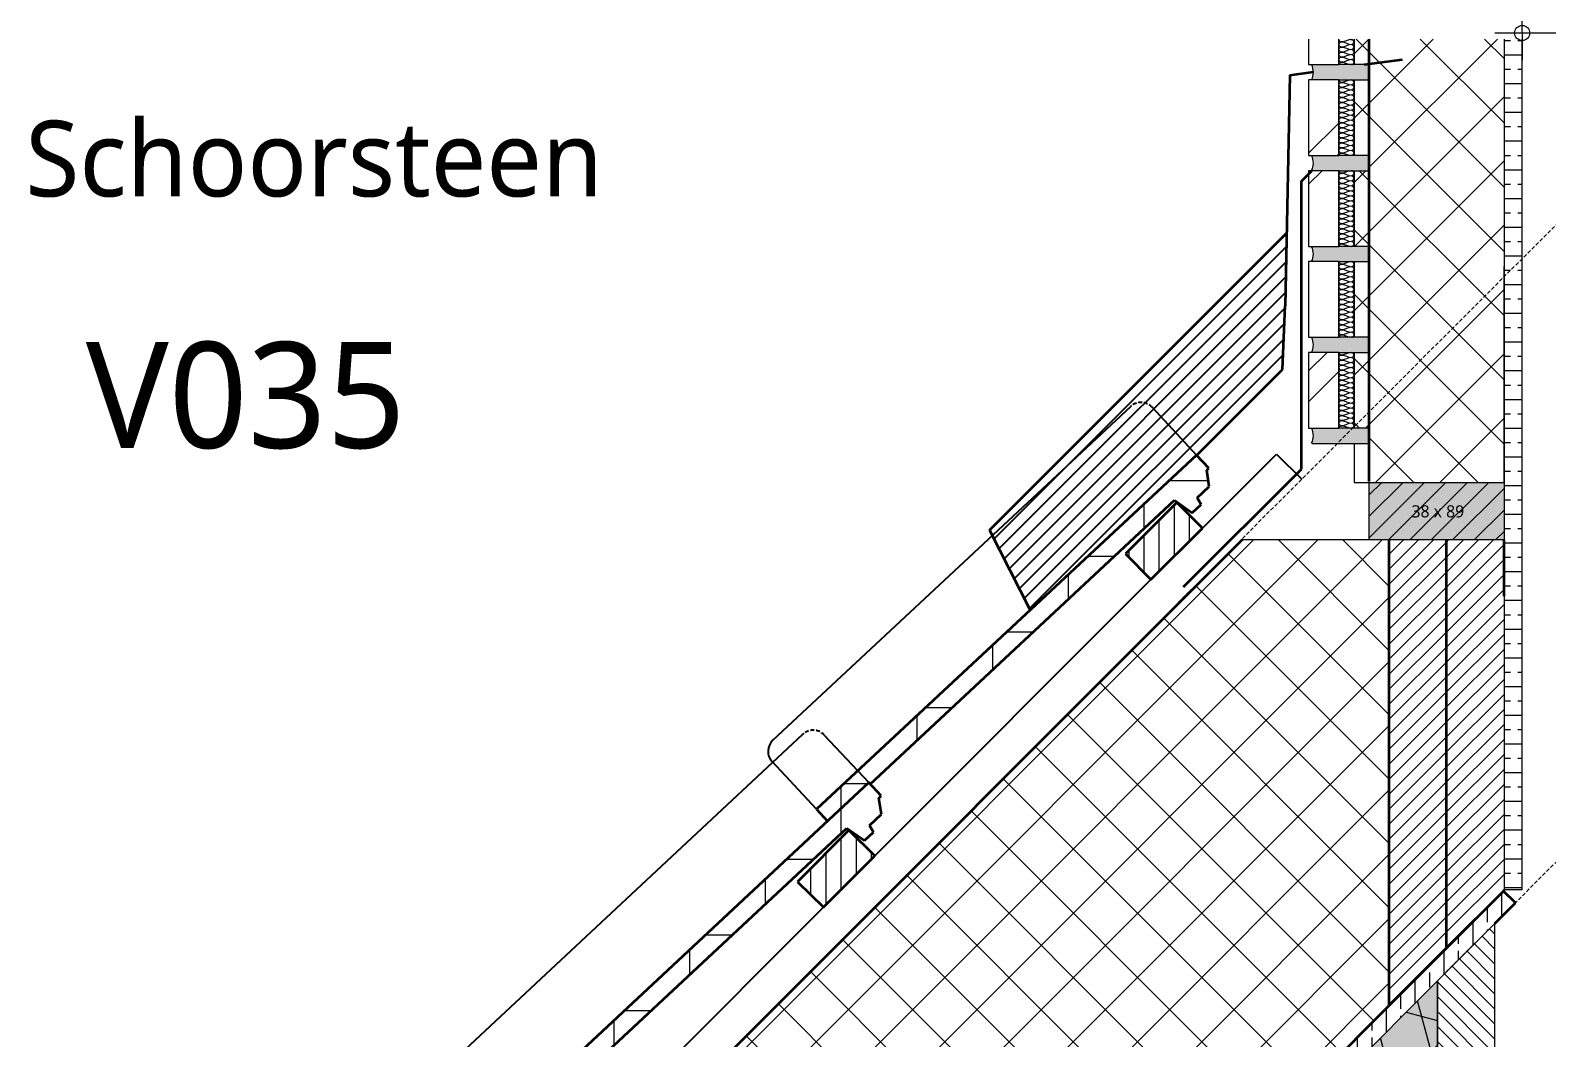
# Model space of a CAD drawing. Header units: millimetres. Extents: x 1789 to 13769, y 2055 to 27197.
# Drawn here: x 2515 to 3516, y 13982 to 14647 of the extents above; entities that cross this region are included whole.
import ezdxf

# ---------------------------------------------------------------- set-up
doc = ezdxf.new("R2010")
doc.units = ezdxf.units.MM
doc.linetypes.add('MV_hidden', pattern=[3.75, 2.5, -1.25])
for name, color, linetype, lineweight in [('A-ANNO-DIMS', 211, 'Continuous', 13), ('A-ANNO-DIMS-10', 211, 'Continuous', 13), ('A-ANNO-NOTE', 131, 'Continuous', 18), ('A-DETL', 90, 'Continuous', 13), ('A-DETL-GENF', 92, 'Continuous', 18), ('A-DETL-MEDM', 33, 'Continuous', 18), ('G-ANNO-TEXT', 231, 'Continuous', 13)]:
    doc.layers.add(name, color=color, linetype=linetype, lineweight=lineweight)
doc.styles.add('Segoe UI', font='segoeui.ttf', dxfattribs={"height": 8})
doc.styles.add('Segoe UI_2', font='segoeui.ttf', dxfattribs={"height": 25})
doc.styles.add('Segoe UI_3', font='segoeui.ttf', dxfattribs={"height": 70})
doc.styles.add('Segoe UI_5', font='segoeui.ttf', dxfattribs={"height": 50})
doc.dimstyles.new('2_5_mm_1', dxfattribs={"dimscale": 304.8, "dimtxt": 26.184099, "dimasz": 0.032808, "dimexe": 0.059055, "dimexo": 0.0625, "dimgap": 0.029528, "dimtad": 1, "dimdec": 0, "dimzin": 0, "dimdsep": 46, "dimtxsty": 'Segoe UI_2', "dimblk1": 'DOTBLANK', "dimblk2": 'DOTBLANK', "dimsah": 1, "dimcen": 0.09, "dimdle": 0.059055, "dimazin": 0, "dimtfac": 1, "dimtdec": 4, "dimtix": 1, "dimtmove": 0, "dimatfit": 3, "dimfxl": 0.059055, "dimfxlon": 1, "dimtvp": 1, "dimtfill": 1, "dimtolj": 1, "dimtzin": 0, "dimarcsym": 2})
pattern_1 = [(45, (0, 0), (-21.213203, 21.213203), []), (135, (0, 0), (-21.213203, -21.213203), [])]
pattern_2 = [(0, (0, 0), (0, 50), []), (90, (0, 0), (-50, 3e-15), [])]
pattern_3 = [(90, (0, 0), (-10, 6e-16), [])]
pattern_4 = [(45, (0, 0), (-71.84205, 71.84205), []), (45, (20.32, 0), (-71.84205, 71.84205), [])]
pattern_5 = [(45, (0, 0), (-4.9497475, 4.9497475), [])]

# ---------------------------------------------------------------- blocks, each defined once
blk = doc.blocks.new('42 isolatie - Type 1-3773878-Details Restauratie 1-10')
at = {"layer": 'A-DETL-GENF'}
blk.add_hatch(color=256, dxfattribs=at).paths.add_polyline_path([(61.3, -30.8), (786.1, -30.8), (816.1, -0.8), (61.3, -0.8)])
at = {"layer": 'A-DETL-GENF', "lineweight": 13}
h = blk.add_hatch(dxfattribs=at)
h.set_pattern_fill('FP_12', color=256, style=0, pattern_type=2)
h.set_pattern_definition([(300, (-2380.567, -120.812), (-25.98076, -15), []), (240, (-2380.567, -120.812), (-25.98076, 15), [])])
h.paths.add_polyline_path([(61.3, -30.8), (786.1, -30.8), (816.1, -0.8), (61.3, -0.8)])
at = {"layer": 'A-DETL-GENF'}
for p, q in [((816.1, -0.8), (61.3, -0.8)), ((816.1, -0.8), (61.3, -0.8)), ((786.1, -30.8), (816.1, -0.8)), ((61.3, -30.8), (786.1, -30.8)), ((61.3, -30.8), (786.1, -30.8))]:
    blk.add_line(p, q, dxfattribs=at)
blk = doc.blocks.new('00 hout_rechthoekig_sls - SLS 38x89-V30-Details Restauratie 1-10')
at = {"layer": 'A-DETL-GENF', "lineweight": 13}
blk.add_hatch(color=256, dxfattribs=at).paths.add_polyline_path([(89, -38), (89, 0), (0, 0), (0, -38)])
at = {"layer": 'A-DETL-MEDM', "lineweight": 13}
h = blk.add_hatch(dxfattribs=at)
h.set_pattern_fill('FP_67', color=256, style=0, pattern_type=2)
h.set_pattern_definition([(45, (-3398.595, -14348.732), (-7.071068, 7.071068), [])])
h.paths.add_polyline_path([(89, -38), (89, 0), (0, 0), (0, -38)])
at = {"layer": 'A-DETL-MEDM'}
for p, q in [((0, 0), (89, 0)), ((0, -38), (0, 0)), ((89, 0), (89, -38)), ((89, 0), (89, -38)), ((89, 0), (89, -38)), ((89, -38), (0, -38)), ((89, -38), (0, -38))]:
    blk.add_line(p, q, dxfattribs=at)
blk = doc.blocks.new('DIMBLOCK209-Details Restauratie 1-10')
at = {"layer": 'A-ANNO-DIMS-10'}
for p, q in [((3499.6, 14645.4), (3499.6, 14663.4)), ((4149.6, 14645.4), (4149.6, 14663.4)), ((3481.6, 14645.4), (4167.6, 14645.4)), ((3499.6, 14645.4), (3499.6, 14627.4)), ((4149.6, 14645.4), (4149.6, 14627.4))]:
    blk.add_line(p, q, dxfattribs=at)
for centre in [(3499.6, 14645.4), (4149.6, 14645.4)]:
    blk.add_circle(centre, 5, dxfattribs=at)
at = {"layer": 'A-ANNO-DIMS-10', "color": 0, "insert": (3796, 14687), "char_height": 25, "width": 68.555, "attachment_point": 1, "line_spacing_factor": 1.142579, "style": 'Segoe UI_2', "bg_fill": 3, "box_fill_scale": 1.25, "bg_fill_color": 9, "bg_fill_true_color": 13158600, "bg_fill_transparency": 0}
blk.add_mtext('650', dxfattribs=at)
blk = doc.blocks.new('_DotBlank')
at = {"color": 0, "linetype": 'ByBlock', "lineweight": -2}
blk.add_line((-0.5, 0), (-1, 0), dxfattribs=at)
blk.add_circle((0, 0), 0.5, dxfattribs=at)

msp = doc.modelspace()

# ---------------------------------------------------------------- hatches: boundary and pattern name
at = {"layer": 'A-DETL-GENF', "lineweight": 13}
h = msp.add_hatch(dxfattribs=at)
h.set_pattern_fill('FP_4', color=251, style=0, pattern_type=2)
h.set_pattern_definition(pattern_1)
h.paths.add_polyline_path([(3398.6, 14348.7), (3487.6, 14348.7), (3487.6, 14641.4), (3388.6, 14641.4), (3388.6, 14624.5), (3398.6, 14624.5), (3398.6, 14614.5), (3388.6, 14614.5), (3388.6, 14564.5), (3398.6, 14564.5), (3398.6, 14554.5), (3388.6, 14554.5), (3388.6, 14504.5), (3398.6, 14504.5), (3398.6, 14494.5), (3388.6, 14494.5), (3388.6, 14444.5), (3398.6, 14444.5), (3398.6, 14434.5), (3388.6, 14434.5), (3388.6, 14384.5), (3398.6, 14384.5), (3398.6, 14374.5), (3388.6, 14374.5), (3388.6, 14348.7)])
h.paths.add_polyline_path([(3398.6, 15120.8), (3487.6, 15120.8), (3487.6, 15165.8), (3398.6, 15165.8), (3398.6, 15203.8), (3487.6, 15203.8), (3487.6, 15204.5), (3388.6, 15204.5), (3388.6, 15120.8), (3397, 15120.8)])
h = msp.add_hatch(dxfattribs=at)
h.set_pattern_fill('FP_39', color=250, style=0, pattern_type=2)
h.set_pattern_definition([(0, (0, 0), (0, 18.952), []), (0, (0, 9.476), (0, 18.952), [9.476, -4.738])])
h.paths.add_polyline_path([(3487.6, 14079.9), (3499.6, 14079.9), (3499.6, 14641.4), (3487.6, 14641.4), (3487.6, 14273.7)])
h.paths.add_polyline_path([(3487.6, 15120.8), (3499.6, 15120.8), (3499.6, 15202.8), (3487.6, 15202.8), (3487.6, 15143.6)])
at = {"layer": 'A-DETL-GENF'}
for points in [[(3360.6, 14614.5), (3398.6, 14614.5), (3398.6, 14624.5), (3360.6, 14624.5), (3361.4, 14622), (3361.7, 14619.5), (3361.4, 14616.9)], [(3398.6, 14554.5), (3398.6, 14564.5), (3360.6, 14564.5), (3361.4, 14562), (3361.7, 14559.5), (3361.4, 14556.9), (3360.6, 14554.5), (3378.6, 14554.5)], [(3398.6, 14494.5), (3398.6, 14504.5), (3360.6, 14504.5), (3361.4, 14502), (3361.7, 14499.5), (3361.4, 14496.9), (3360.6, 14494.5), (3378.6, 14494.5)], [(3360.6, 14434.5), (3398.6, 14434.5), (3398.6, 14444.5), (3360.6, 14444.5), (3361.4, 14442), (3361.7, 14439.5), (3361.4, 14436.9)], [(3398.6, 14374.5), (3398.6, 14384.5), (3360.6, 14384.5), (3361.4, 14382), (3361.7, 14379.5), (3361.4, 14376.9), (3360.6, 14374.5)]]:
    msp.add_hatch(color=9, dxfattribs=at).paths.add_polyline_path(points)
at = {"layer": 'A-DETL-GENF', "lineweight": 13}
h = msp.add_hatch(dxfattribs=at)
h.set_pattern_fill('FP_25', color=253, style=0, pattern_type=2)
h.set_pattern_definition(pattern_4)
h.paths.add_polyline_path([(3358.6, 14564.5), (3378.6, 14564.5), (3378.6, 14614.5), (3358.6, 14614.5)])
h = msp.add_hatch(dxfattribs=at)
h.set_pattern_fill('FP_25', color=253, style=0, pattern_type=2)
h.set_pattern_definition(pattern_4)
h.paths.add_polyline_path([(3358.6, 14504.5), (3378.6, 14504.5), (3378.6, 14554.5), (3358.6, 14554.5)])
h = msp.add_hatch(dxfattribs=at)
h.set_pattern_fill('FP_25', color=253, style=0, pattern_type=2)
h.set_pattern_definition(pattern_4)
h.paths.add_polyline_path([(3358.6, 14384.5), (3378.6, 14384.5), (3378.6, 14434.5), (3358.6, 14434.5)])
h = msp.add_hatch(dxfattribs=at)
h.set_pattern_fill('FP_6', color=253, style=0, pattern_type=2)
h.set_pattern_definition(pattern_2)
h.paths.add_polyline_path([(3041, 14125.1), (3068.2, 14150.5), (3069.1, 14149.5), (3270.1, 14336.9), (3281.8, 14328.7), (3287.6, 14334.2), (3285, 14338.5), (3293, 14346), (3291.3, 14356.7), (3292.7, 14358.1), (3284.5, 14366.8), (3033.7, 14132.9)])
h = msp.add_hatch(dxfattribs=at)
h.set_pattern_fill('FP_11', color=253, style=0, pattern_type=2)
h.set_pattern_definition(pattern_3)
h.paths.add_polyline_path([(3254.5, 14284.6), (3288.5, 14318.5), (3271.5, 14335.5), (3237.6, 14301.5)])
h = msp.add_hatch(dxfattribs=at)
h.set_pattern_fill('FP_4', color=251, style=0, pattern_type=2)
h.set_pattern_definition(pattern_1)
h.paths.add_polyline_path([(2902.1, 13493.7), (3411.6, 14003.2), (3411.6, 14310.7), (3314.7, 14310.7), (2699.8, 13695.9), (2866.7, 13529)])
h = msp.add_hatch(dxfattribs=at)
h.set_pattern_fill('FP_5', color=250, style=0, pattern_type=2)
h.set_pattern_definition(pattern_5)
h.paths.add_polyline_path([(3411.6, 14003.2), (3449.6, 14041.2), (3449.6, 14310.7), (3411.6, 14310.7), (3411.6, 14273.7)])
h = msp.add_hatch(dxfattribs=at)
h.set_pattern_fill('FP_5', color=250, style=0, pattern_type=2)
h.set_pattern_definition(pattern_5)
h.paths.add_polyline_path([(3449.6, 14041.2), (3487.6, 14079.2), (3487.6, 14310.7), (3449.6, 14310.7), (3449.6, 14057.6)])
h = msp.add_hatch(dxfattribs=at)
h.set_pattern_fill('FP_6', color=253, style=0, pattern_type=2)
h.set_pattern_definition(pattern_2)
h.paths.add_polyline_path([(2824.6, 13908.7), (2851.8, 13934.1), (2852.7, 13933.1), (3053.7, 14120.5), (3065.4, 14112.4), (3071.3, 14117.8), (3068.6, 14122.2), (3076.6, 14129.7), (3074.9, 14140.3), (3076.4, 14141.7), (3068.2, 14150.5), (2817.3, 13916.5)])
h = msp.add_hatch(dxfattribs=at)
h.set_pattern_fill('FP_11', color=253, style=0, pattern_type=2)
h.set_pattern_definition(pattern_3)
h.paths.add_polyline_path([(3038.2, 14068.2), (3072.1, 14102.1), (3055.1, 14119.1), (3021.2, 14085.1)])
h = msp.add_hatch(dxfattribs=at)
h.set_pattern_fill('FP_3', color=250, style=0, pattern_type=2)
h.set_pattern_definition([(90, (0, 0), (-19.05, 1e-15), []), (90, (9.525, 0), (-19.05, 1e-15), [9.525, -4.762])])
h.paths.add_polyline_path([(2909.8, 13485.9), (3495.1, 14071.1), (3487.3, 14078.9), (2902.1, 13493.7)])
h = msp.add_hatch(dxfattribs=at)
h.set_pattern_fill('FP_68', color=253, style=0, pattern_type=2)
h.set_pattern_definition([(135, (0, 0), (-4.9497475, -4.9497475), [])])
h.paths.add_polyline_path([(3481.6, 13887.5), (3481.6, 14057.6), (3443.6, 14019.6), (3443.6, 13887.5)])

# ---------------------------------------------------------------- linework, layer by layer
at = {"layer": 'A-DETL', "linetype": 'MV_hidden', "lineweight": 18}
for p, q in [((3235.4, 14232.2), (3644.6, 14641.4)), ((3438.8, 14014.9), (3826.4, 14402.4))]:
    msp.add_line(p, q, dxfattribs=at)
at = {"layer": 'A-DETL'}
for p, q in [((3358.6, 14641.4), (3358.6, 14624.5)), ((3378.6, 14624.5), (3378.6, 14641.4)), ((3388.6, 14641.4), (3388.6, 14624.5)), ((3358.6, 14624.5), (3378.6, 14624.5)), ((3398.6, 14624.5), (3378.6, 14624.5)), ((3398.6, 14614.5), (3398.6, 14624.5)), ((3378.6, 14614.5), (3358.6, 14614.5)), ((3358.6, 14614.5), (3358.6, 14564.5)), ((3378.6, 14614.5), (3398.6, 14614.5)), ((3378.6, 14564.5), (3378.6, 14614.5)), ((3388.6, 14614.5), (3388.6, 14564.5)), ((3358.6, 14564.5), (3378.6, 14564.5)), ((3398.6, 14564.5), (3378.6, 14564.5)), ((3398.6, 14554.5), (3398.6, 14564.5)), ((3378.6, 14554.5), (3358.6, 14554.5)), ((3358.6, 14554.5), (3358.6, 14504.5)), ((3378.6, 14554.5), (3398.6, 14554.5)), ((3378.6, 14504.5), (3378.6, 14554.5)), ((3388.6, 14554.5), (3388.6, 14504.5)), ((3358.6, 14504.5), (3378.6, 14504.5)), ((3398.6, 14504.5), (3378.6, 14504.5)), ((3398.6, 14494.5), (3398.6, 14504.5)), ((3378.6, 14494.5), (3358.6, 14494.5)), ((3358.6, 14494.5), (3358.6, 14444.5)), ((3378.6, 14494.5), (3398.6, 14494.5)), ((3378.6, 14444.5), (3378.6, 14494.5)), ((3388.6, 14494.5), (3388.6, 14444.5)), ((3487.6, 14348.7), (3487.6, 14491.2)), ((3358.6, 14444.5), (3378.6, 14444.5)), ((3398.6, 14444.5), (3378.6, 14444.5)), ((3398.6, 14434.5), (3398.6, 14444.5)), ((3378.6, 14434.5), (3358.6, 14434.5)), ((3358.6, 14434.5), (3358.6, 14384.5)), ((3378.6, 14434.5), (3398.6, 14434.5)), ((3378.6, 14384.5), (3378.6, 14434.5)), ((3388.6, 14434.5), (3388.6, 14384.5)), ((3358.6, 14384.5), (3378.6, 14384.5)), ((3398.6, 14384.5), (3378.6, 14384.5)), ((3398.6, 14374.5), (3398.6, 14384.5)), ((3360.6, 14374.5), (3398.6, 14374.5)), ((3388.6, 14374.5), (3388.6, 14348.7)), ((3388.6, 14348.7), (3398.6, 14348.7))]:
    msp.add_line(p, q, dxfattribs=at)
at = {"layer": 'A-DETL', "lineweight": 35}
for p, q in [((3398.6, 14349.4), (3398.6, 14641.4)), ((3395.2, 14624.5), (3420.6, 14628)), ((3346.2, 14617.6), (3343, 14465.3)), ((3346.2, 14617.6), (3361.7, 14619.8)), ((3353.8, 14547.5), (3360.7, 14554.5)), ((3353.8, 14357.5), (3353.8, 14547.5)), ((3147.8, 14317.2), (3344, 14513.3)), ((3341.4, 14423.3), (3343, 14465.3)), ((3284.8, 14366.6), (3341.4, 14423.3)), ((3284.5, 14366.8), (3033.7, 14132.9)), ((3292.7, 14358.1), (3284.5, 14366.8)), ((3276, 14279.8), (3353.8, 14357.5)), ((3291.3, 14356.7), (3292.7, 14358.1)), ((3293, 14346), (3291.3, 14356.7)), ((3285, 14338.5), (3293, 14346)), ((3069.1, 14149.5), (3270.1, 14336.9)), ((3271.5, 14335.5), (3237.6, 14301.5)), ((3270.1, 14336.9), (3281.8, 14328.7)), ((3288.5, 14318.5), (3271.5, 14335.5)), ((3287.6, 14334.2), (3285, 14338.5)), ((3281.8, 14328.7), (3287.6, 14334.2)), ((3147.8, 14317.2), (3174.7, 14264.4)), ((3254.5, 14284.6), (3288.5, 14318.5)), ((3314.7, 14310.7), (2699.8, 13695.9)), ((3411.6, 14310.7), (3411.6, 14003.2)), ((3449.6, 14041.2), (3449.6, 14310.7)), ((3487.6, 14273.7), (3487.6, 14310.7)), ((3237.6, 14301.5), (3254.5, 14284.6)), ((3068.2, 14150.5), (2817.3, 13916.5)), ((3076.4, 14141.7), (3068.2, 14150.5)), ((3074.9, 14140.3), (3076.4, 14141.7)), ((3076.6, 14129.7), (3074.9, 14140.3)), ((3033.7, 14132.9), (3041, 14125.1)), ((3068.6, 14122.2), (3076.6, 14129.7)), ((2852.7, 13933.1), (3053.7, 14120.5)), ((3055.1, 14119.1), (3021.2, 14085.1)), ((3053.7, 14120.5), (3065.4, 14112.4)), ((3072.1, 14102.1), (3055.1, 14119.1)), ((3065.4, 14112.4), (3071.3, 14117.8)), ((3071.3, 14117.8), (3068.6, 14122.2)), ((3038.2, 14068.2), (3072.1, 14102.1)), ((3021.2, 14085.1), (3038.2, 14068.2)), ((3449.6, 14041.2), (3487.6, 14079.2)), ((3495.1, 14071.1), (3487.3, 14078.9)), ((3487.6, 14079.2), (3487.6, 14079.9)), ((3481.6, 14057.6), (3495.1, 14071.1)), ((3411.6, 14003.2), (3449.6, 14041.2)), ((3411.6, 14003.2), (2902.1, 13493.7)), ((2902.1, 13493.7), (3411.6, 14003.2))]:
    msp.add_line(p, q, dxfattribs=at)
at = {"layer": 'A-DETL', "lineweight": 18}
for p, q in [((3487.6, 14641.4), (3487.6, 14079.9)), ((3499.6, 14079.9), (3499.6, 14641.4)), ((3398.6, 14310.7), (3314.7, 14310.7)), ((3487.6, 14079.9), (3499.6, 14079.9)), ((3481.6, 14057.6), (3443.6, 14019.6)), ((3481.6, 13887.5), (3481.6, 14057.6)), ((3443.6, 14019.6), (3443.6, 13887.5))]:
    msp.add_line(p, q, dxfattribs=at)
at = {"layer": 'A-DETL', "lineweight": 25}
for p, q in [((3150.8, 14311.3), (3343.8, 14504.3)), ((3154.1, 14304.8), (3343.6, 14494.2)), ((3157.5, 14298.2), (3343.4, 14484.1)), ((3160.8, 14291.7), (3343.2, 14474)), ((3164.2, 14285.1), (3343, 14463.9)), ((3167.5, 14278.5), (3342.6, 14453.6)), ((3170.8, 14272), (3342.2, 14443.3)), ((3174.2, 14265.4), (3341.8, 14433)), ((3004.9, 14178.5), (3241.1, 14398.8)), ((3255.2, 14398.3), (3284.5, 14366.8)), ((3288.5, 14318.5), (3337.4, 14367.4)), ((3337.4, 14367.4), (3354, 14350.8)), ((3072.1, 14102.1), (3254.5, 14284.6)), ((2788.5, 13962.1), (3024.7, 14182.4)), ((3038.8, 14181.9), (3068.2, 14150.5)), ((3033.7, 14132.9), (3004.4, 14164.4)), ((2855.7, 13885.7), (3038.2, 14068.2))]:
    msp.add_line(p, q, dxfattribs=at)
at = {"layer": 'A-DETL'}
for centre in [(3350.2, 14619.5), (3350.2, 14559.5), (3350.2, 14499.5), (3350.2, 14439.5), (3350.2, 14379.5)]:
    msp.add_arc(centre, 11.5, 334.2963, 25.7037, dxfattribs=at)
at = {"layer": 'A-DETL', "linetype": 'MV_hidden', "lineweight": 25}
for centre in [(3247.9, 14391.5), (3031.5, 14175.1)]:
    msp.add_arc(centre, 10, 43, 133, dxfattribs=at)
at = {"layer": 'A-DETL', "lineweight": 25}
msp.add_arc((3011.7, 14171.2), 10, 133, 223, dxfattribs=at)
at = {"layer": 'A-DETL', "lineweight": 18}
msp.add_open_spline([(3380.3, 14639.5), (3379.5, 14639.5), (3378.5, 14640.4), (3378.6, 14641.3), (3378.6, 14641.4)], degree=3, knots=[0, 0, 0, 0, 1.414214, 1.583106, 1.583106, 1.583106, 1.583106], dxfattribs=at)
for points in [[(3380.3, 14636.1), (3379.5, 14636.1), (3377.7, 14637.8), (3379.5, 14639.5), (3380.3, 14639.5)], [(3380.3, 14632.8), (3379.5, 14632.8), (3377.7, 14634.5), (3379.5, 14636.1), (3380.3, 14636.1)], [(3386.9, 14641.1), (3384.6, 14641.1), (3382.6, 14639.5), (3380.3, 14639.5)], [(3380.3, 14639.5), (3382.6, 14639.5), (3384.6, 14637.8), (3386.9, 14637.8)], [(3386.9, 14637.8), (3384.6, 14637.8), (3382.6, 14636.1), (3380.3, 14636.1)], [(3380.3, 14636.1), (3382.6, 14636.1), (3384.6, 14634.5), (3386.9, 14634.5)], [(3385.8, 14641.3), (3386.1, 14641.2), (3386.5, 14641.1), (3386.9, 14641.1)], [(3386.9, 14641.1), (3387.1, 14641.1), (3387.3, 14641.2), (3387.5, 14641.2)], [(3386.9, 14637.8), (3387.7, 14637.8), (3389.5, 14639.5), (3387.7, 14641.1), (3386.9, 14641.1)], [(3386.9, 14634.5), (3387.7, 14634.5), (3389.5, 14636.1), (3387.7, 14637.8), (3386.9, 14637.8)], [(3380.3, 14629.5), (3379.5, 14629.5), (3377.7, 14631.1), (3379.5, 14632.8), (3380.3, 14632.8)], [(3380.3, 14626.1), (3379.5, 14626.1), (3377.7, 14627.8), (3379.5, 14629.5), (3380.3, 14629.5)], [(3378.6, 14624.5), (3378.6, 14625.2), (3379.5, 14626.1), (3380.3, 14626.1)], [(3386.9, 14634.5), (3384.6, 14634.5), (3382.6, 14632.8), (3380.3, 14632.8)], [(3380.3, 14632.8), (3382.6, 14632.8), (3384.6, 14631.1), (3386.9, 14631.1)], [(3386.9, 14631.1), (3384.6, 14631.1), (3382.6, 14629.5), (3380.3, 14629.5)], [(3380.3, 14629.5), (3382.6, 14629.5), (3384.6, 14627.8), (3386.9, 14627.8)], [(3386.9, 14627.8), (3384.6, 14627.8), (3382.6, 14626.1), (3380.3, 14626.1)], [(3380.3, 14626.1), (3382.6, 14626.1), (3384.6, 14624.5), (3386.9, 14624.5)], [(3386.9, 14631.1), (3387.7, 14631.1), (3389.5, 14632.8), (3387.7, 14634.5), (3386.9, 14634.5)], [(3386.9, 14627.8), (3387.7, 14627.8), (3389.5, 14629.5), (3387.7, 14631.1), (3386.9, 14631.1)], [(3386.9, 14624.5), (3387.7, 14624.5), (3389.5, 14626.1), (3387.7, 14627.8), (3386.9, 14627.8)], [(3380.3, 14612.8), (3379.5, 14612.8), (3378.6, 14613.7), (3378.6, 14614.5)], [(3380.3, 14609.5), (3379.5, 14609.5), (3377.7, 14611.1), (3379.5, 14612.8), (3380.3, 14612.8)], [(3380.3, 14606.1), (3379.5, 14606.1), (3377.7, 14607.8), (3379.5, 14609.5), (3380.3, 14609.5)], [(3380.3, 14602.8), (3379.5, 14602.8), (3377.7, 14604.5), (3379.5, 14606.1), (3380.3, 14606.1)], [(3386.9, 14614.5), (3384.6, 14614.5), (3382.6, 14612.8), (3380.3, 14612.8)], [(3380.3, 14612.8), (3382.6, 14612.8), (3384.6, 14611.1), (3386.9, 14611.1)], [(3386.9, 14611.1), (3384.6, 14611.1), (3382.6, 14609.5), (3380.3, 14609.5)], [(3380.3, 14609.5), (3382.6, 14609.5), (3384.6, 14607.8), (3386.9, 14607.8)], [(3386.9, 14607.8), (3384.6, 14607.8), (3382.6, 14606.1), (3380.3, 14606.1)], [(3380.3, 14606.1), (3382.6, 14606.1), (3384.6, 14604.5), (3386.9, 14604.5)], [(3386.9, 14611.1), (3387.7, 14611.1), (3389.5, 14612.8), (3387.7, 14614.5), (3386.9, 14614.5)], [(3386.9, 14607.8), (3387.7, 14607.8), (3389.5, 14609.5), (3387.7, 14611.1), (3386.9, 14611.1)], [(3386.9, 14604.5), (3387.7, 14604.5), (3389.5, 14606.1), (3387.7, 14607.8), (3386.9, 14607.8)], [(3380.3, 14599.5), (3379.5, 14599.5), (3377.7, 14601.1), (3379.5, 14602.8), (3380.3, 14602.8)], [(3380.3, 14596.1), (3379.5, 14596.1), (3377.7, 14597.8), (3379.5, 14599.5), (3380.3, 14599.5)], [(3380.3, 14592.8), (3379.5, 14592.8), (3377.7, 14594.5), (3379.5, 14596.1), (3380.3, 14596.1)], [(3386.9, 14604.5), (3384.6, 14604.5), (3382.6, 14602.8), (3380.3, 14602.8)], [(3380.3, 14602.8), (3382.6, 14602.8), (3384.6, 14601.1), (3386.9, 14601.1)], [(3386.9, 14601.1), (3384.6, 14601.1), (3382.6, 14599.5), (3380.3, 14599.5)], [(3380.3, 14599.5), (3382.6, 14599.5), (3384.6, 14597.8), (3386.9, 14597.8)], [(3386.9, 14597.8), (3384.6, 14597.8), (3382.6, 14596.1), (3380.3, 14596.1)], [(3380.3, 14596.1), (3382.6, 14596.1), (3384.6, 14594.5), (3386.9, 14594.5)], [(3386.9, 14601.1), (3387.7, 14601.1), (3389.5, 14602.8), (3387.7, 14604.5), (3386.9, 14604.5)], [(3386.9, 14597.8), (3387.7, 14597.8), (3389.5, 14599.5), (3387.7, 14601.1), (3386.9, 14601.1)], [(3386.9, 14594.5), (3387.7, 14594.5), (3389.5, 14596.1), (3387.7, 14597.8), (3386.9, 14597.8)], [(3380.3, 14589.5), (3379.5, 14589.5), (3377.7, 14591.1), (3379.5, 14592.8), (3380.3, 14592.8)], [(3380.3, 14586.1), (3379.5, 14586.1), (3377.7, 14587.8), (3379.5, 14589.5), (3380.3, 14589.5)], [(3380.3, 14582.8), (3379.5, 14582.8), (3377.7, 14584.5), (3379.5, 14586.1), (3380.3, 14586.1)], [(3386.9, 14594.5), (3384.6, 14594.5), (3382.6, 14592.8), (3380.3, 14592.8)], [(3380.3, 14592.8), (3382.6, 14592.8), (3384.6, 14591.1), (3386.9, 14591.1)], [(3386.9, 14591.1), (3384.6, 14591.1), (3382.6, 14589.5), (3380.3, 14589.5)], [(3380.3, 14589.5), (3382.6, 14589.5), (3384.6, 14587.8), (3386.9, 14587.8)], [(3386.9, 14587.8), (3384.6, 14587.8), (3382.6, 14586.1), (3380.3, 14586.1)], [(3380.3, 14586.1), (3382.6, 14586.1), (3384.6, 14584.5), (3386.9, 14584.5)], [(3386.9, 14591.1), (3387.7, 14591.1), (3389.5, 14592.8), (3387.7, 14594.5), (3386.9, 14594.5)], [(3386.9, 14587.8), (3387.7, 14587.8), (3389.5, 14589.5), (3387.7, 14591.1), (3386.9, 14591.1)], [(3386.9, 14584.5), (3387.7, 14584.5), (3389.5, 14586.1), (3387.7, 14587.8), (3386.9, 14587.8)], [(3380.3, 14579.5), (3379.5, 14579.5), (3377.7, 14581.1), (3379.5, 14582.8), (3380.3, 14582.8)], [(3380.3, 14576.1), (3379.5, 14576.1), (3377.7, 14577.8), (3379.5, 14579.5), (3380.3, 14579.5)], [(3380.3, 14572.8), (3379.5, 14572.8), (3377.7, 14574.5), (3379.5, 14576.1), (3380.3, 14576.1)], [(3386.9, 14584.5), (3384.6, 14584.5), (3382.6, 14582.8), (3380.3, 14582.8)], [(3380.3, 14582.8), (3382.6, 14582.8), (3384.6, 14581.1), (3386.9, 14581.1)], [(3386.9, 14581.1), (3384.6, 14581.1), (3382.6, 14579.5), (3380.3, 14579.5)], [(3380.3, 14579.5), (3382.6, 14579.5), (3384.6, 14577.8), (3386.9, 14577.8)], [(3386.9, 14577.8), (3384.6, 14577.8), (3382.6, 14576.1), (3380.3, 14576.1)], [(3380.3, 14576.1), (3382.6, 14576.1), (3384.6, 14574.5), (3386.9, 14574.5)], [(3386.9, 14581.1), (3387.7, 14581.1), (3389.5, 14582.8), (3387.7, 14584.5), (3386.9, 14584.5)], [(3386.9, 14577.8), (3387.7, 14577.8), (3389.5, 14579.5), (3387.7, 14581.1), (3386.9, 14581.1)], [(3386.9, 14574.5), (3387.7, 14574.5), (3389.5, 14576.1), (3387.7, 14577.8), (3386.9, 14577.8)], [(3380.3, 14569.5), (3379.5, 14569.5), (3377.7, 14571.1), (3379.5, 14572.8), (3380.3, 14572.8)], [(3380.3, 14566.1), (3379.5, 14566.1), (3377.7, 14567.8), (3379.5, 14569.5), (3380.3, 14569.5)], [(3378.6, 14564.5), (3378.6, 14565.2), (3379.5, 14566.1), (3380.3, 14566.1)], [(3386.9, 14574.5), (3384.6, 14574.5), (3382.6, 14572.8), (3380.3, 14572.8)], [(3380.3, 14572.8), (3382.6, 14572.8), (3384.6, 14571.1), (3386.9, 14571.1)], [(3386.9, 14571.1), (3384.6, 14571.1), (3382.6, 14569.5), (3380.3, 14569.5)], [(3380.3, 14569.5), (3382.6, 14569.5), (3384.6, 14567.8), (3386.9, 14567.8)], [(3386.9, 14567.8), (3384.6, 14567.8), (3382.6, 14566.1), (3380.3, 14566.1)], [(3380.3, 14566.1), (3382.6, 14566.1), (3384.6, 14564.5), (3386.9, 14564.5)], [(3386.9, 14571.1), (3387.7, 14571.1), (3389.5, 14572.8), (3387.7, 14574.5), (3386.9, 14574.5)], [(3386.9, 14567.8), (3387.7, 14567.8), (3389.5, 14569.5), (3387.7, 14571.1), (3386.9, 14571.1)], [(3386.9, 14564.5), (3387.7, 14564.5), (3389.5, 14566.1), (3387.7, 14567.8), (3386.9, 14567.8)], [(3380.3, 14552.8), (3379.5, 14552.8), (3378.6, 14553.7), (3378.6, 14554.5)], [(3380.3, 14549.5), (3379.5, 14549.5), (3377.7, 14551.1), (3379.5, 14552.8), (3380.3, 14552.8)], [(3380.3, 14546.1), (3379.5, 14546.1), (3377.7, 14547.8), (3379.5, 14549.5), (3380.3, 14549.5)], [(3380.3, 14542.8), (3379.5, 14542.8), (3377.7, 14544.5), (3379.5, 14546.1), (3380.3, 14546.1)], [(3386.9, 14554.5), (3384.6, 14554.5), (3382.6, 14552.8), (3380.3, 14552.8)], [(3380.3, 14552.8), (3382.6, 14552.8), (3384.6, 14551.1), (3386.9, 14551.1)], [(3386.9, 14551.1), (3384.6, 14551.1), (3382.6, 14549.5), (3380.3, 14549.5)], [(3380.3, 14549.5), (3382.6, 14549.5), (3384.6, 14547.8), (3386.9, 14547.8)], [(3386.9, 14547.8), (3384.6, 14547.8), (3382.6, 14546.1), (3380.3, 14546.1)], [(3380.3, 14546.1), (3382.6, 14546.1), (3384.6, 14544.5), (3386.9, 14544.5)], [(3386.9, 14551.1), (3387.7, 14551.1), (3389.5, 14552.8), (3387.7, 14554.5), (3386.9, 14554.5)], [(3386.9, 14547.8), (3387.7, 14547.8), (3389.5, 14549.5), (3387.7, 14551.1), (3386.9, 14551.1)], [(3386.9, 14544.5), (3387.7, 14544.5), (3389.5, 14546.1), (3387.7, 14547.8), (3386.9, 14547.8)], [(3380.3, 14539.5), (3379.5, 14539.5), (3377.7, 14541.1), (3379.5, 14542.8), (3380.3, 14542.8)], [(3380.3, 14536.1), (3379.5, 14536.1), (3377.7, 14537.8), (3379.5, 14539.5), (3380.3, 14539.5)], [(3380.3, 14532.8), (3379.5, 14532.8), (3377.7, 14534.5), (3379.5, 14536.1), (3380.3, 14536.1)], [(3386.9, 14544.5), (3384.6, 14544.5), (3382.6, 14542.8), (3380.3, 14542.8)], [(3380.3, 14542.8), (3382.6, 14542.8), (3384.6, 14541.1), (3386.9, 14541.1)], [(3386.9, 14541.1), (3384.6, 14541.1), (3382.6, 14539.5), (3380.3, 14539.5)], [(3380.3, 14539.5), (3382.6, 14539.5), (3384.6, 14537.8), (3386.9, 14537.8)], [(3386.9, 14537.8), (3384.6, 14537.8), (3382.6, 14536.1), (3380.3, 14536.1)], [(3380.3, 14536.1), (3382.6, 14536.1), (3384.6, 14534.5), (3386.9, 14534.5)], [(3386.9, 14541.1), (3387.7, 14541.1), (3389.5, 14542.8), (3387.7, 14544.5), (3386.9, 14544.5)], [(3386.9, 14537.8), (3387.7, 14537.8), (3389.5, 14539.5), (3387.7, 14541.1), (3386.9, 14541.1)], [(3386.9, 14534.5), (3387.7, 14534.5), (3389.5, 14536.1), (3387.7, 14537.8), (3386.9, 14537.8)], [(3380.3, 14529.5), (3379.5, 14529.5), (3377.7, 14531.1), (3379.5, 14532.8), (3380.3, 14532.8)], [(3380.3, 14526.1), (3379.5, 14526.1), (3377.7, 14527.8), (3379.5, 14529.5), (3380.3, 14529.5)], [(3380.3, 14522.8), (3379.5, 14522.8), (3377.7, 14524.5), (3379.5, 14526.1), (3380.3, 14526.1)], [(3386.9, 14534.5), (3384.6, 14534.5), (3382.6, 14532.8), (3380.3, 14532.8)], [(3380.3, 14532.8), (3382.6, 14532.8), (3384.6, 14531.1), (3386.9, 14531.1)], [(3386.9, 14531.1), (3384.6, 14531.1), (3382.6, 14529.5), (3380.3, 14529.5)], [(3380.3, 14529.5), (3382.6, 14529.5), (3384.6, 14527.8), (3386.9, 14527.8)], [(3386.9, 14527.8), (3384.6, 14527.8), (3382.6, 14526.1), (3380.3, 14526.1)], [(3380.3, 14526.1), (3382.6, 14526.1), (3384.6, 14524.5), (3386.9, 14524.5)], [(3386.9, 14531.1), (3387.7, 14531.1), (3389.5, 14532.8), (3387.7, 14534.5), (3386.9, 14534.5)], [(3386.9, 14527.8), (3387.7, 14527.8), (3389.5, 14529.5), (3387.7, 14531.1), (3386.9, 14531.1)], [(3386.9, 14524.5), (3387.7, 14524.5), (3389.5, 14526.1), (3387.7, 14527.8), (3386.9, 14527.8)], [(3380.3, 14519.5), (3379.5, 14519.5), (3377.7, 14521.1), (3379.5, 14522.8), (3380.3, 14522.8)], [(3380.3, 14516.1), (3379.5, 14516.1), (3377.7, 14517.8), (3379.5, 14519.5), (3380.3, 14519.5)], [(3380.3, 14512.8), (3379.5, 14512.8), (3377.7, 14514.5), (3379.5, 14516.1), (3380.3, 14516.1)], [(3386.9, 14524.5), (3384.6, 14524.5), (3382.6, 14522.8), (3380.3, 14522.8)], [(3380.3, 14522.8), (3382.6, 14522.8), (3384.6, 14521.1), (3386.9, 14521.1)], [(3386.9, 14521.1), (3384.6, 14521.1), (3382.6, 14519.5), (3380.3, 14519.5)], [(3380.3, 14519.5), (3382.6, 14519.5), (3384.6, 14517.8), (3386.9, 14517.8)], [(3386.9, 14517.8), (3384.6, 14517.8), (3382.6, 14516.1), (3380.3, 14516.1)], [(3380.3, 14516.1), (3382.6, 14516.1), (3384.6, 14514.5), (3386.9, 14514.5)], [(3386.9, 14521.1), (3387.7, 14521.1), (3389.5, 14522.8), (3387.7, 14524.5), (3386.9, 14524.5)], [(3386.9, 14517.8), (3387.7, 14517.8), (3389.5, 14519.5), (3387.7, 14521.1), (3386.9, 14521.1)], [(3386.9, 14514.5), (3387.7, 14514.5), (3389.5, 14516.1), (3387.7, 14517.8), (3386.9, 14517.8)], [(3380.3, 14509.5), (3379.5, 14509.5), (3377.7, 14511.1), (3379.5, 14512.8), (3380.3, 14512.8)], [(3380.3, 14506.1), (3379.5, 14506.1), (3377.7, 14507.8), (3379.5, 14509.5), (3380.3, 14509.5)], [(3378.6, 14504.5), (3378.6, 14505.2), (3379.5, 14506.1), (3380.3, 14506.1)], [(3386.9, 14514.5), (3384.6, 14514.5), (3382.6, 14512.8), (3380.3, 14512.8)], [(3380.3, 14512.8), (3382.6, 14512.8), (3384.6, 14511.1), (3386.9, 14511.1)], [(3386.9, 14511.1), (3384.6, 14511.1), (3382.6, 14509.5), (3380.3, 14509.5)], [(3380.3, 14509.5), (3382.6, 14509.5), (3384.6, 14507.8), (3386.9, 14507.8)], [(3386.9, 14507.8), (3384.6, 14507.8), (3382.6, 14506.1), (3380.3, 14506.1)], [(3380.3, 14506.1), (3382.6, 14506.1), (3384.6, 14504.5), (3386.9, 14504.5)], [(3386.9, 14511.1), (3387.7, 14511.1), (3389.5, 14512.8), (3387.7, 14514.5), (3386.9, 14514.5)], [(3386.9, 14507.8), (3387.7, 14507.8), (3389.5, 14509.5), (3387.7, 14511.1), (3386.9, 14511.1)], [(3386.9, 14504.5), (3387.7, 14504.5), (3389.5, 14506.1), (3387.7, 14507.8), (3386.9, 14507.8)], [(3380.3, 14492.8), (3379.5, 14492.8), (3378.6, 14493.7), (3378.6, 14494.5)], [(3380.3, 14489.5), (3379.5, 14489.5), (3377.7, 14491.1), (3379.5, 14492.8), (3380.3, 14492.8)], [(3380.3, 14486.1), (3379.5, 14486.1), (3377.7, 14487.8), (3379.5, 14489.5), (3380.3, 14489.5)], [(3380.3, 14482.8), (3379.5, 14482.8), (3377.7, 14484.5), (3379.5, 14486.1), (3380.3, 14486.1)], [(3386.9, 14494.5), (3384.6, 14494.5), (3382.6, 14492.8), (3380.3, 14492.8)], [(3380.3, 14492.8), (3382.6, 14492.8), (3384.6, 14491.1), (3386.9, 14491.1)], [(3386.9, 14491.1), (3384.6, 14491.1), (3382.6, 14489.5), (3380.3, 14489.5)], [(3380.3, 14489.5), (3382.6, 14489.5), (3384.6, 14487.8), (3386.9, 14487.8)], [(3386.9, 14487.8), (3384.6, 14487.8), (3382.6, 14486.1), (3380.3, 14486.1)], [(3380.3, 14486.1), (3382.6, 14486.1), (3384.6, 14484.5), (3386.9, 14484.5)], [(3386.9, 14491.1), (3387.7, 14491.1), (3389.5, 14492.8), (3387.7, 14494.5), (3386.9, 14494.5)], [(3386.9, 14487.8), (3387.7, 14487.8), (3389.5, 14489.5), (3387.7, 14491.1), (3386.9, 14491.1)], [(3386.9, 14484.5), (3387.7, 14484.5), (3389.5, 14486.1), (3387.7, 14487.8), (3386.9, 14487.8)], [(3380.3, 14479.5), (3379.5, 14479.5), (3377.7, 14481.1), (3379.5, 14482.8), (3380.3, 14482.8)], [(3380.3, 14476.1), (3379.5, 14476.1), (3377.7, 14477.8), (3379.5, 14479.5), (3380.3, 14479.5)], [(3380.3, 14472.8), (3379.5, 14472.8), (3377.7, 14474.5), (3379.5, 14476.1), (3380.3, 14476.1)], [(3386.9, 14484.5), (3384.6, 14484.5), (3382.6, 14482.8), (3380.3, 14482.8)], [(3380.3, 14482.8), (3382.6, 14482.8), (3384.6, 14481.1), (3386.9, 14481.1)], [(3386.9, 14481.1), (3384.6, 14481.1), (3382.6, 14479.5), (3380.3, 14479.5)], [(3380.3, 14479.5), (3382.6, 14479.5), (3384.6, 14477.8), (3386.9, 14477.8)], [(3386.9, 14477.8), (3384.6, 14477.8), (3382.6, 14476.1), (3380.3, 14476.1)], [(3380.3, 14476.1), (3382.6, 14476.1), (3384.6, 14474.5), (3386.9, 14474.5)], [(3386.9, 14481.1), (3387.7, 14481.1), (3389.5, 14482.8), (3387.7, 14484.5), (3386.9, 14484.5)], [(3386.9, 14477.8), (3387.7, 14477.8), (3389.5, 14479.5), (3387.7, 14481.1), (3386.9, 14481.1)], [(3386.9, 14474.5), (3387.7, 14474.5), (3389.5, 14476.1), (3387.7, 14477.8), (3386.9, 14477.8)], [(3380.3, 14469.5), (3379.5, 14469.5), (3377.7, 14471.1), (3379.5, 14472.8), (3380.3, 14472.8)], [(3380.3, 14466.1), (3379.5, 14466.1), (3377.7, 14467.8), (3379.5, 14469.5), (3380.3, 14469.5)], [(3380.3, 14462.8), (3379.5, 14462.8), (3377.7, 14464.5), (3379.5, 14466.1), (3380.3, 14466.1)], [(3386.9, 14474.5), (3384.6, 14474.5), (3382.6, 14472.8), (3380.3, 14472.8)], [(3380.3, 14472.8), (3382.6, 14472.8), (3384.6, 14471.1), (3386.9, 14471.1)], [(3386.9, 14471.1), (3384.6, 14471.1), (3382.6, 14469.5), (3380.3, 14469.5)], [(3380.3, 14469.5), (3382.6, 14469.5), (3384.6, 14467.8), (3386.9, 14467.8)], [(3386.9, 14467.8), (3384.6, 14467.8), (3382.6, 14466.1), (3380.3, 14466.1)], [(3380.3, 14466.1), (3382.6, 14466.1), (3384.6, 14464.5), (3386.9, 14464.5)], [(3386.9, 14471.1), (3387.7, 14471.1), (3389.5, 14472.8), (3387.7, 14474.5), (3386.9, 14474.5)], [(3386.9, 14467.8), (3387.7, 14467.8), (3389.5, 14469.5), (3387.7, 14471.1), (3386.9, 14471.1)], [(3386.9, 14464.5), (3387.7, 14464.5), (3389.5, 14466.1), (3387.7, 14467.8), (3386.9, 14467.8)], [(3380.3, 14459.5), (3379.5, 14459.5), (3377.7, 14461.1), (3379.5, 14462.8), (3380.3, 14462.8)], [(3380.3, 14456.1), (3379.5, 14456.1), (3377.7, 14457.8), (3379.5, 14459.5), (3380.3, 14459.5)], [(3380.3, 14452.8), (3379.5, 14452.8), (3377.7, 14454.5), (3379.5, 14456.1), (3380.3, 14456.1)], [(3386.9, 14464.5), (3384.6, 14464.5), (3382.6, 14462.8), (3380.3, 14462.8)], [(3380.3, 14462.8), (3382.6, 14462.8), (3384.6, 14461.1), (3386.9, 14461.1)], [(3386.9, 14461.1), (3384.6, 14461.1), (3382.6, 14459.5), (3380.3, 14459.5)], [(3380.3, 14459.5), (3382.6, 14459.5), (3384.6, 14457.8), (3386.9, 14457.8)], [(3386.9, 14457.8), (3384.6, 14457.8), (3382.6, 14456.1), (3380.3, 14456.1)], [(3380.3, 14456.1), (3382.6, 14456.1), (3384.6, 14454.5), (3386.9, 14454.5)], [(3386.9, 14461.1), (3387.7, 14461.1), (3389.5, 14462.8), (3387.7, 14464.5), (3386.9, 14464.5)], [(3386.9, 14457.8), (3387.7, 14457.8), (3389.5, 14459.5), (3387.7, 14461.1), (3386.9, 14461.1)], [(3386.9, 14454.5), (3387.7, 14454.5), (3389.5, 14456.1), (3387.7, 14457.8), (3386.9, 14457.8)], [(3380.3, 14449.5), (3379.5, 14449.5), (3377.7, 14451.1), (3379.5, 14452.8), (3380.3, 14452.8)], [(3380.3, 14446.1), (3379.5, 14446.1), (3377.7, 14447.8), (3379.5, 14449.5), (3380.3, 14449.5)], [(3378.6, 14444.5), (3378.6, 14445.2), (3379.5, 14446.1), (3380.3, 14446.1)], [(3386.9, 14454.5), (3384.6, 14454.5), (3382.6, 14452.8), (3380.3, 14452.8)], [(3380.3, 14452.8), (3382.6, 14452.8), (3384.6, 14451.1), (3386.9, 14451.1)], [(3386.9, 14451.1), (3384.6, 14451.1), (3382.6, 14449.5), (3380.3, 14449.5)], [(3380.3, 14449.5), (3382.6, 14449.5), (3384.6, 14447.8), (3386.9, 14447.8)], [(3386.9, 14447.8), (3384.6, 14447.8), (3382.6, 14446.1), (3380.3, 14446.1)], [(3380.3, 14446.1), (3382.6, 14446.1), (3384.6, 14444.5), (3386.9, 14444.5)], [(3386.9, 14451.1), (3387.7, 14451.1), (3389.5, 14452.8), (3387.7, 14454.5), (3386.9, 14454.5)], [(3386.9, 14447.8), (3387.7, 14447.8), (3389.5, 14449.5), (3387.7, 14451.1), (3386.9, 14451.1)], [(3386.9, 14444.5), (3387.7, 14444.5), (3389.5, 14446.1), (3387.7, 14447.8), (3386.9, 14447.8)], [(3380.3, 14432.8), (3379.5, 14432.8), (3378.6, 14433.7), (3378.6, 14434.5)], [(3380.3, 14429.5), (3379.5, 14429.5), (3377.7, 14431.1), (3379.5, 14432.8), (3380.3, 14432.8)], [(3380.3, 14426.1), (3379.5, 14426.1), (3377.7, 14427.8), (3379.5, 14429.5), (3380.3, 14429.5)], [(3380.3, 14422.8), (3379.5, 14422.8), (3377.7, 14424.5), (3379.5, 14426.1), (3380.3, 14426.1)], [(3386.9, 14434.5), (3384.6, 14434.5), (3382.6, 14432.8), (3380.3, 14432.8)], [(3380.3, 14432.8), (3382.6, 14432.8), (3384.6, 14431.1), (3386.9, 14431.1)], [(3386.9, 14431.1), (3384.6, 14431.1), (3382.6, 14429.5), (3380.3, 14429.5)], [(3380.3, 14429.5), (3382.6, 14429.5), (3384.6, 14427.8), (3386.9, 14427.8)], [(3386.9, 14427.8), (3384.6, 14427.8), (3382.6, 14426.1), (3380.3, 14426.1)], [(3380.3, 14426.1), (3382.6, 14426.1), (3384.6, 14424.5), (3386.9, 14424.5)], [(3386.9, 14431.1), (3387.7, 14431.1), (3389.5, 14432.8), (3387.7, 14434.5), (3386.9, 14434.5)], [(3386.9, 14427.8), (3387.7, 14427.8), (3389.5, 14429.5), (3387.7, 14431.1), (3386.9, 14431.1)], [(3386.9, 14424.5), (3387.7, 14424.5), (3389.5, 14426.1), (3387.7, 14427.8), (3386.9, 14427.8)], [(3380.3, 14419.5), (3379.5, 14419.5), (3377.7, 14421.1), (3379.5, 14422.8), (3380.3, 14422.8)], [(3380.3, 14416.1), (3379.5, 14416.1), (3377.7, 14417.8), (3379.5, 14419.5), (3380.3, 14419.5)], [(3380.3, 14412.8), (3379.5, 14412.8), (3377.7, 14414.5), (3379.5, 14416.1), (3380.3, 14416.1)], [(3386.9, 14424.5), (3384.6, 14424.5), (3382.6, 14422.8), (3380.3, 14422.8)], [(3380.3, 14422.8), (3382.6, 14422.8), (3384.6, 14421.1), (3386.9, 14421.1)], [(3386.9, 14421.1), (3384.6, 14421.1), (3382.6, 14419.5), (3380.3, 14419.5)], [(3380.3, 14419.5), (3382.6, 14419.5), (3384.6, 14417.8), (3386.9, 14417.8)], [(3386.9, 14417.8), (3384.6, 14417.8), (3382.6, 14416.1), (3380.3, 14416.1)], [(3380.3, 14416.1), (3382.6, 14416.1), (3384.6, 14414.5), (3386.9, 14414.5)], [(3386.9, 14421.1), (3387.7, 14421.1), (3389.5, 14422.8), (3387.7, 14424.5), (3386.9, 14424.5)], [(3386.9, 14417.8), (3387.7, 14417.8), (3389.5, 14419.5), (3387.7, 14421.1), (3386.9, 14421.1)], [(3386.9, 14414.5), (3387.7, 14414.5), (3389.5, 14416.1), (3387.7, 14417.8), (3386.9, 14417.8)], [(3380.3, 14409.5), (3379.5, 14409.5), (3377.7, 14411.1), (3379.5, 14412.8), (3380.3, 14412.8)], [(3380.3, 14406.1), (3379.5, 14406.1), (3377.7, 14407.8), (3379.5, 14409.5), (3380.3, 14409.5)], [(3380.3, 14402.8), (3379.5, 14402.8), (3377.7, 14404.5), (3379.5, 14406.1), (3380.3, 14406.1)], [(3386.9, 14414.5), (3384.6, 14414.5), (3382.6, 14412.8), (3380.3, 14412.8)], [(3380.3, 14412.8), (3382.6, 14412.8), (3384.6, 14411.1), (3386.9, 14411.1)], [(3386.9, 14411.1), (3384.6, 14411.1), (3382.6, 14409.5), (3380.3, 14409.5)], [(3380.3, 14409.5), (3382.6, 14409.5), (3384.6, 14407.8), (3386.9, 14407.8)], [(3386.9, 14407.8), (3384.6, 14407.8), (3382.6, 14406.1), (3380.3, 14406.1)], [(3380.3, 14406.1), (3382.6, 14406.1), (3384.6, 14404.5), (3386.9, 14404.5)], [(3386.9, 14411.1), (3387.7, 14411.1), (3389.5, 14412.8), (3387.7, 14414.5), (3386.9, 14414.5)], [(3386.9, 14407.8), (3387.7, 14407.8), (3389.5, 14409.5), (3387.7, 14411.1), (3386.9, 14411.1)], [(3386.9, 14404.5), (3387.7, 14404.5), (3389.5, 14406.1), (3387.7, 14407.8), (3386.9, 14407.8)], [(3380.3, 14399.5), (3379.5, 14399.5), (3377.7, 14401.1), (3379.5, 14402.8), (3380.3, 14402.8)], [(3380.3, 14396.1), (3379.5, 14396.1), (3377.7, 14397.8), (3379.5, 14399.5), (3380.3, 14399.5)], [(3380.3, 14392.8), (3379.5, 14392.8), (3377.7, 14394.5), (3379.5, 14396.1), (3380.3, 14396.1)], [(3386.9, 14404.5), (3384.6, 14404.5), (3382.6, 14402.8), (3380.3, 14402.8)], [(3380.3, 14402.8), (3382.6, 14402.8), (3384.6, 14401.1), (3386.9, 14401.1)], [(3386.9, 14401.1), (3384.6, 14401.1), (3382.6, 14399.5), (3380.3, 14399.5)], [(3380.3, 14399.5), (3382.6, 14399.5), (3384.6, 14397.8), (3386.9, 14397.8)], [(3386.9, 14397.8), (3384.6, 14397.8), (3382.6, 14396.1), (3380.3, 14396.1)], [(3380.3, 14396.1), (3382.6, 14396.1), (3384.6, 14394.5), (3386.9, 14394.5)], [(3386.9, 14401.1), (3387.7, 14401.1), (3389.5, 14402.8), (3387.7, 14404.5), (3386.9, 14404.5)], [(3386.9, 14397.8), (3387.7, 14397.8), (3389.5, 14399.5), (3387.7, 14401.1), (3386.9, 14401.1)], [(3386.9, 14394.5), (3387.7, 14394.5), (3389.5, 14396.1), (3387.7, 14397.8), (3386.9, 14397.8)], [(3380.3, 14389.5), (3379.5, 14389.5), (3377.7, 14391.1), (3379.5, 14392.8), (3380.3, 14392.8)], [(3380.3, 14386.1), (3379.5, 14386.1), (3377.7, 14387.8), (3379.5, 14389.5), (3380.3, 14389.5)], [(3378.6, 14384.5), (3378.6, 14385.2), (3379.5, 14386.1), (3380.3, 14386.1)], [(3386.9, 14394.5), (3384.6, 14394.5), (3382.6, 14392.8), (3380.3, 14392.8)], [(3380.3, 14392.8), (3382.6, 14392.8), (3384.6, 14391.1), (3386.9, 14391.1)], [(3386.9, 14391.1), (3384.6, 14391.1), (3382.6, 14389.5), (3380.3, 14389.5)], [(3380.3, 14389.5), (3382.6, 14389.5), (3384.6, 14387.8), (3386.9, 14387.8)], [(3386.9, 14387.8), (3384.6, 14387.8), (3382.6, 14386.1), (3380.3, 14386.1)], [(3380.3, 14386.1), (3382.6, 14386.1), (3384.6, 14384.5), (3386.9, 14384.5)], [(3386.9, 14391.1), (3387.7, 14391.1), (3389.5, 14392.8), (3387.7, 14394.5), (3386.9, 14394.5)], [(3386.9, 14387.8), (3387.7, 14387.8), (3389.5, 14389.5), (3387.7, 14391.1), (3386.9, 14391.1)], [(3386.9, 14384.5), (3387.7, 14384.5), (3389.5, 14386.1), (3387.7, 14387.8), (3386.9, 14387.8)]]:
    msp.add_open_spline(points, degree=3, dxfattribs=at)

# ---------------------------------------------------------------- block references
at = {"layer": 'A-DETL-GENF', "rotation": 45.00000000000005}
msp.add_blockref('42 isolatie - Type 1-3773878-Details Restauratie 1-10', (2866, 13443.1), dxfattribs=at)
at = {"layer": 'A-DETL-MEDM', "lineweight": 13}
msp.add_blockref('00 hout_rechthoekig_sls - SLS 38x89-V30-Details Restauratie 1-10', (3398.6, 14348.7), dxfattribs=at)

# ---------------------------------------------------------------- texts
at = {"layer": 'A-ANNO-NOTE', "lineweight": 13, "insert": (3426.5, 14333.6), "char_height": 8, "width": 47.3, "attachment_point": 1, "style": 'Segoe UI'}
msp.add_mtext('38 x 89', dxfattribs=at)
at = {"layer": 'G-ANNO-TEXT', "color": 7, "attachment_point": 1}
for s, insert, char_height, width, style in [('Schoorsteen', (2511.3, 14587.5), 50, 477.004, 'Segoe UI_5'), ('V035', (2551.3, 14441.4), 70, 272.574, 'Segoe UI_3')]:
    msp.add_mtext(s, dxfattribs=dict(at, insert=insert, char_height=char_height, width=width, style=style))

# ---------------------------------------------------------------- next in the draw order: dimensions: what is measured, and where the dimension line sits
at = {"layer": 'A-ANNO-DIMS'}
dim = msp.add_linear_dim(base=(4149.6, 14645.4), p1=(3499.6, 14663.4), p2=(4149.6, 14663.4), dimstyle='2_5_mm_1', override={"dimpost": '<>', "dimfxl": 650}, dxfattribs=at)
dim.commit()
dim.dimension.update_dxf_attribs({"geometry": 'DIMBLOCK209-Details Restauratie 1-10', "text_midpoint": (3824.6, 14667.3)})

doc.saveas('drawing.dxf')
